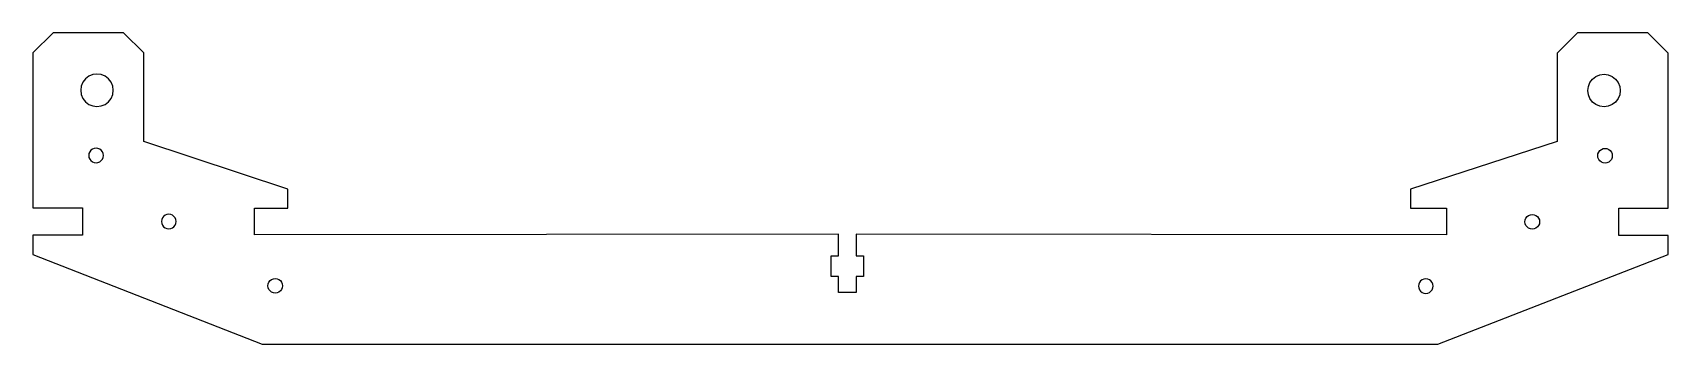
# Model space of a CAD drawing. Extents: x -102 to 301, y -12 to 65.
import ezdxf

# ---------------------------------------------------------------- set-up
doc = ezdxf.new("R2010")
doc.units = 0
doc.layers.add('Layer_1', color=7, linetype='CONTINUOUS')

msp = doc.modelspace()

# ---------------------------------------------------------------- linework, layer by layer
at = {"layer": 'Layer_1', "color": 5}
msp.add_lwpolyline([(301.350748, 10.481162), (301.350748, 15.182532), (289.127957, 15.182532), (289.127957, 21.883702), (301.350748, 21.883702), (301.350748, 60.093176), (296.339582, 65.094379), (279.005352, 65.094379), (273.994158, 60.093176), (273.994158, 38.318543), (237.836693, 26.585072), (237.836693, 21.883702), (246.702055, 21.883702), (246.702055, 15.295557), (101.184129, 15.442549), (101.204166, 10.155678), (103.004123, 10.155678), (103.004123, 5.065885), (101.204166, 5.065885), (101.204166, 1.123776), (96.804209, 1.123776), (96.804209, 5.065885), (95.004224, 5.065885), (95.004224, 10.155678), (96.804209, 10.155678), (96.814651, 15.442549), (-47.116325, 15.324953), (-47.105601, 21.881991), (-38.947234, 21.881991), (-38.947177, 26.583348), (-74.421579, 38.332341), (-74.418757, 60.153681), (-79.429951, 65.154885), (-96.764181, 65.154885), (-101.775347, 60.153681), (-101.775347, 21.944207), (-89.552557, 21.944207), (-89.552557, 15.243038), (-101.775347, 15.243038), (-101.789402, 10.48088), (-45.231956, -11.672758), (244.567608, -11.660199), (301.350776, 10.480882)], dxfattribs=at)
at = {"layer": 'Layer_1', "color": 7}
for points in [[(-87.948999, 47.486673), (-86.982105, 47.086962), (-85.944515, 46.950648), (-84.906925, 47.086962), (-83.940032, 47.486673), (-83.109762, 48.122491), (-82.472674, 48.951124), (-82.072172, 49.91607), (-81.935577, 50.9516), (-82.072172, 51.98713), (-82.472674, 52.952076), (-83.109762, 53.780736), (-83.940032, 54.416527), (-84.906925, 54.816238), (-85.944515, 54.952551), (-86.982105, 54.816238), (-87.948999, 54.416527), (-88.779268, 53.780736), (-89.416385, 52.952076), (-89.816886, 51.98713), (-89.953482, 50.9516), (-89.816886, 49.91607), (-89.416385, 48.951124), (-88.779268, 48.122491), (-87.948999, 47.486673)], [(287.524371, 47.426023), (286.557477, 47.026312), (285.519887, 46.889999), (284.482297, 47.026312), (283.515404, 47.426023), (282.685134, 48.061842), (282.048046, 48.890474), (281.647544, 49.85542), (281.510949, 50.89095), (281.647544, 51.92648), (282.048046, 52.891426), (282.685134, 53.720087), (283.515404, 54.355877), (284.482297, 54.755588), (285.519887, 54.891899), (286.557477, 54.755588), (287.524371, 54.355877), (288.35464, 53.720087), (288.991757, 52.891426), (289.392258, 51.92648), (289.528854, 50.89095), (289.392258, 49.85542), (288.991757, 48.890474), (288.35464, 48.061842), (287.524371, 47.426023)], [(-87.921567, 34.419843), (-87.741339, 33.985644), (-87.454658, 33.612772), (-87.081024, 33.326627), (-86.645922, 33.146767), (-86.179014, 33.085412), (-85.712105, 33.146767), (-85.277003, 33.326627), (-84.903369, 33.612772), (-84.616688, 33.985644), (-84.436461, 34.419843), (-84.374993, 34.885846), (-84.436461, 35.351854), (-84.616688, 35.786081), (-84.903369, 36.158953), (-85.277003, 36.44507), (-85.712105, 36.62493), (-86.179014, 36.686314), (-86.645922, 36.62493), (-87.081024, 36.44507), (-87.454658, 36.158953), (-87.741339, 35.786081), (-87.921567, 35.351854), (-87.983035, 34.885846), (-87.921567, 34.419843)], [(287.496939, 34.359191), (287.316712, 33.924992), (287.03003, 33.55212), (286.656396, 33.265975), (286.221294, 33.086115), (285.754386, 33.02476), (285.287477, 33.086115), (284.852375, 33.265975), (284.478741, 33.55212), (284.19206, 33.924992), (284.011833, 34.359191), (283.950365, 34.825196), (284.011833, 35.291202), (284.19206, 35.725429), (284.478741, 36.098298), (284.852375, 36.384418), (285.287477, 36.564278), (285.754386, 36.625661), (286.221294, 36.564278), (286.656396, 36.384418), (287.03003, 36.098298), (287.316712, 35.725429), (287.496939, 35.291202), (287.558407, 34.825196), (287.496939, 34.359191)], [(-67.350727, 20.152999), (-67.785829, 20.332859), (-68.252738, 20.394186), (-68.719646, 20.332859), (-69.154748, 20.152999), (-69.528382, 19.866854), (-69.815064, 19.493982), (-69.995291, 19.059755), (-70.056759, 18.593775), (-69.995291, 18.127772), (-69.815064, 17.693545), (-69.528382, 17.320673), (-69.154748, 17.034556), (-68.719646, 16.854668), (-68.252738, 16.793313), (-67.785829, 16.854668), (-67.350727, 17.034556), (-66.977093, 17.320673), (-66.690412, 17.693545), (-66.510185, 18.127772), (-66.448717, 18.593775), (-66.510185, 19.059755), (-66.690412, 19.493982), (-66.977093, 19.866854), (-67.350727, 20.152999)], [(266.9261, 20.09235), (267.361202, 20.27221), (267.82811, 20.333537), (268.295018, 20.27221), (268.73012, 20.09235), (269.103754, 19.806204), (269.390436, 19.433332), (269.570663, 18.999105), (269.632131, 18.533128), (269.570663, 18.067123), (269.390436, 17.632896), (269.103754, 17.260024), (268.73012, 16.973907), (268.295018, 16.794018), (267.82811, 16.732663), (267.361202, 16.794018), (266.9261, 16.973907), (266.552466, 17.260024), (266.265784, 17.632896), (266.085557, 18.067123), (266.024089, 18.533128), (266.085557, 18.999105), (266.265784, 19.433332), (266.552466, 19.806204), (266.9261, 20.09235)], [(-43.286429, 4.018665), (-42.912795, 4.304782)], [(-42.912795, 4.304782), (-42.477693, 4.484642)], [(-42.477693, 4.484642), (-42.010784, 4.545969)], [(-42.010784, 4.545969), (-41.543848, 4.484642)], [(-41.543848, 4.484642), (-41.108774, 4.304782)], [(-41.108774, 4.304782), (-40.73514, 4.018665)], [(240.684146, 4.244132), (240.310512, 3.958016)], [(241.11922, 4.42399), (240.684146, 4.244132)], [(241.586156, 4.48532), (241.11922, 4.42399)], [(242.053065, 4.42399), (241.586156, 4.48532)], [(242.488167, 4.244132), (242.053065, 4.42399)], [(242.861801, 3.958016), (242.488167, 4.244132)], [(-43.814805, 2.745561), (-43.753337, 3.211538)], [(-43.753337, 2.279555), (-43.814805, 2.745561)], [(-43.753337, 3.211538), (-43.57311, 3.645793)], [(-43.57311, 1.845328), (-43.753337, 2.279555)], [(-43.57311, 3.645793), (-43.286429, 4.018665)], [(-43.286429, 1.472456), (-43.57311, 1.845328)], [(-42.912795, 1.186339), (-43.286429, 1.472456)], [(-42.477693, 1.006479), (-42.912795, 1.186339)], [(-42.010784, 0.945096), (-42.477693, 1.006479)], [(-41.543848, 1.006479), (-42.010784, 0.945096)], [(-41.108774, 1.186339), (-41.543848, 1.006479)], [(-40.73514, 1.472456), (-41.108774, 1.186339)], [(-40.73514, 4.018665), (-40.448459, 3.645793)], [(-40.448459, 1.845328), (-40.73514, 1.472456)], [(-40.448459, 3.645793), (-40.268231, 3.211538)], [(-40.268231, 2.279555), (-40.448459, 1.845328)], [(-40.268231, 3.211538), (-40.206763, 2.745561)], [(-40.206763, 2.745561), (-40.268231, 2.279555)], [(239.843604, 3.150888), (239.782136, 2.684911)], [(239.782136, 2.684911), (239.843604, 2.218906)], [(240.023831, 3.585144), (239.843604, 3.150888)], [(239.843604, 2.218906), (240.023831, 1.784676)], [(240.310512, 3.958016), (240.023831, 3.585144)], [(240.023831, 1.784676), (240.310512, 1.411804)], [(240.310512, 1.411804), (240.684146, 1.12569)], [(240.684146, 1.12569), (241.11922, 0.94583)], [(241.11922, 0.94583), (241.586156, 0.884446)], [(241.586156, 0.884446), (242.053065, 0.94583)], [(242.053065, 0.94583), (242.488167, 1.12569)], [(242.488167, 1.12569), (242.861801, 1.411804)], [(243.148482, 3.585144), (242.861801, 3.958016)], [(242.861801, 1.411804), (243.148482, 1.784676)], [(243.328709, 3.150888), (243.148482, 3.585144)], [(243.148482, 1.784676), (243.328709, 2.218906)], [(243.390177, 2.684911), (243.328709, 3.150888)], [(243.328709, 2.218906), (243.390177, 2.684911)]]:
    msp.add_lwpolyline(points, dxfattribs=at)

doc.saveas('drawing.dxf')
